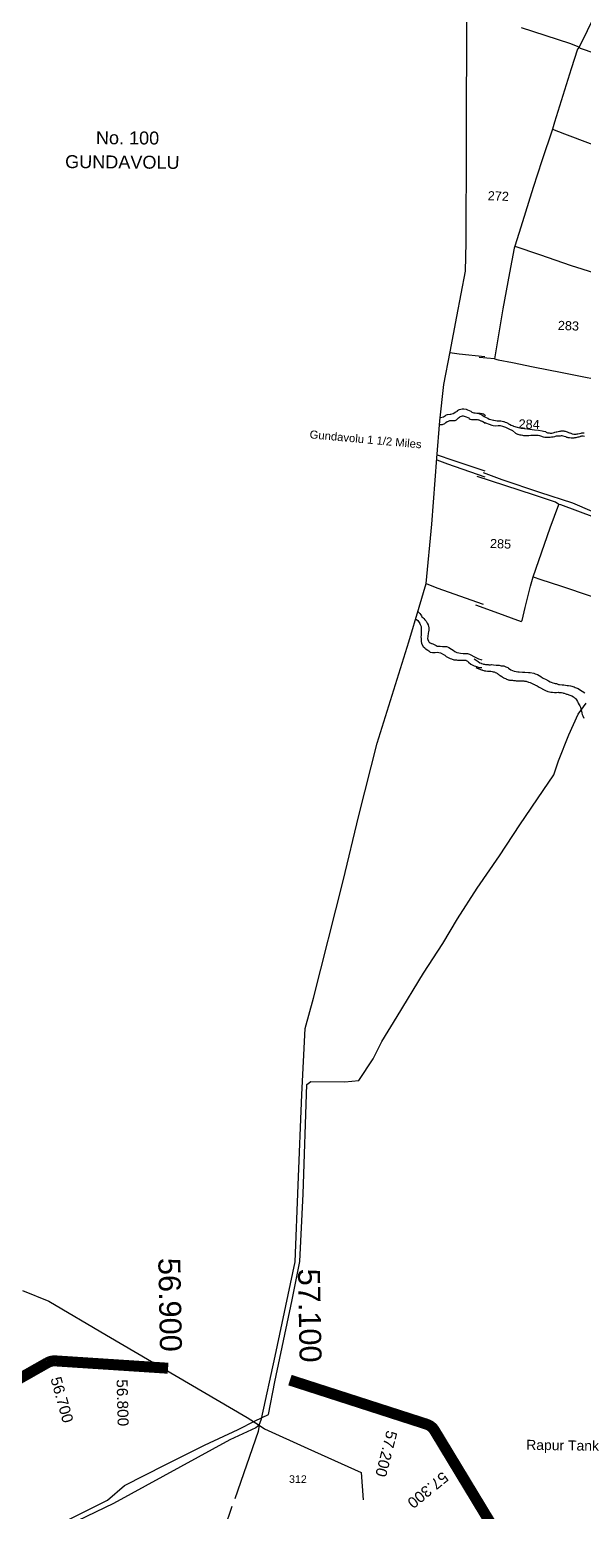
# Model space of a CAD drawing. Header units: inches. Extents: x 341797 to 347342, y 1572885 to 1580736.
# Drawn here: x 343851 to 344606, y 1577464 to 1579486 of the extents above; entities that cross this region are included whole.
import ezdxf

# ---------------------------------------------------------------- set-up
doc = ezdxf.new("R2010")
doc.units = ezdxf.units.IN
doc.header["$MEASUREMENT"] = 0
for name, color, linetype in [('BLOCK', 7, 'Continuous'), ('PLAT NOS', 6, 'Continuous'), ('PLATS', 6, 'Continuous'), ('ROADS', 2, 'Continuous'), ('STREAM', 4, 'Continuous'), ('STREAMS', 131, 'Continuous'), ('VB', 5, 'Continuous')]:
    doc.layers.add(name, color=color, linetype=linetype)
doc.layers.add('ROAD', color=1, linetype='Continuous', lineweight=25)
doc.styles.get("Standard").update_dxf_attribs({"font": 'arial.ttf'})

msp = doc.modelspace()

# ---------------------------------------------------------------- linework, layer by layer
at = {"layer": 'BLOCK', "color": 1, "const_width": 15}
for points in [[(344039.4, 1577659.6), (343886, 1577669.6, 0.146314), (343874.8, 1577667.1), (343633.4, 1577530.2, -0.012349), (343632.6, 1577529.8), (343491, 1577458.5, -0.282119), (343470.1, 1577460.3), (343288.4, 1577593.8, 0.134415), (343278.6, 1577597.5), (343196.7, 1577605.7)], [(345476.4, 1577471.1), (345249.2, 1577418.5, 0.056199), (345245, 1577417), (345101.4, 1577347.3), (345011.9, 1577303.8, 0.012386), (345011, 1577303.4), (344869, 1577225.6, -0.029836), (344866.9, 1577224.6), (344679.8, 1577149.3, -0.367548), (344655.2, 1577157.5), (344402.9, 1577574.6, 0.180623), (344391.9, 1577583.3), (344205.6, 1577643.4)]]:
    msp.add_lwpolyline(points, format="xyb", dxfattribs=at)
at = {"layer": 'BLOCK', "color": 2}
for p in [(343876.3, 1577667.8), (343975.8, 1577663.7), (344271, 1577622.3), (344366.2, 1577591.6), (344433.3, 1577524.4)]:
    msp.add_point(p, dxfattribs=at)
at = {"layer": 'PLATS', "color": 0}
for p, q in [((344638.3, 1579539.5), (344600, 1579461.9)), ((344587.6, 1579466.6), (344521.6, 1579487.9)), ((344600, 1579461.9), (344587.6, 1579466.6)), ((344598, 1579459.1), (344589.2, 1579432)), ((344600, 1579461.9), (344598, 1579459.1)), ((344600, 1579461.9), (344601.3, 1579460.3)), ((344601.3, 1579460.3), (344640.3, 1579447.2)), ((344589.2, 1579432), (344566.7, 1579359.3)), ((344563.7, 1579349.9), (344549.2, 1579306.6)), ((344566.7, 1579359.3), (344563.7, 1579349.9)), ((344563.7, 1579349.9), (344580.2, 1579343.5)), ((344580.2, 1579343.5), (344745.6, 1579281)), ((344549.2, 1579306.6), (344537.3, 1579270.2)), ((344537.3, 1579270.2), (344520.7, 1579216.2)), ((344520.7, 1579216.2), (344512.6, 1579190.1)), ((344511.4, 1579187.5), (344505.1, 1579154)), ((344512.6, 1579190.1), (344511.4, 1579187.5)), ((344512.6, 1579190.1), (344546, 1579179)), ((344546, 1579179), (344589.3, 1579164)), ((344589.3, 1579164), (344665.2, 1579139.7)), ((344505.1, 1579154), (344496.2, 1579104.8)), ((344496.2, 1579104.8), (344484.7, 1579036.4)), ((344484.7, 1579036.4), (344463.7, 1579038.3)), ((344484.7, 1579036.4), (344489.7, 1579035.3)), ((344489.7, 1579035.3), (344509.2, 1579031.4)), ((344509.2, 1579031.4), (344537.4, 1579025.7)), ((344537.4, 1579025.7), (344576.9, 1579018)), ((344576.9, 1579018), (344663.1, 1579000.6)), ((344537.9, 1578850.9), (344461.2, 1578876.1)), ((344567.9, 1578840.9), (344537.9, 1578850.9)), ((344560.4, 1578806.2), (344572.6, 1578838)), ((344572.6, 1578838), (344567.9, 1578840.9)), ((344575.2, 1578837.2), (344572.6, 1578838)), ((344621.7, 1578820.3), (344575.2, 1578837.2)), ((344537.2, 1578739.4), (344560.4, 1578806.2)), ((344533.6, 1578726.4), (344537.2, 1578739.4)), ((344537.2, 1578739.4), (344548, 1578735.7)), ((344548, 1578735.7), (344574.5, 1578727)), ((344526.7, 1578697.4), (344533.6, 1578726.4)), ((344574.5, 1578727), (344616.5, 1578712.7)), ((344458.7, 1578701), (344484.9, 1578691.4)), ((344522.4, 1578679.6), (344526.7, 1578697.4)), ((344484.9, 1578691.4), (344521.1, 1578678.4)), ((344521.1, 1578678.4), (344522.4, 1578679.6)), ((344159, 1577578.3), (344123.5, 1577561.7)), ((344162.2, 1577573.2), (344130.4, 1577481.5)), ((344123.5, 1577561.7), (343964.9, 1577475.2)), ((343964.9, 1577475.2), (343867.5, 1577428.1)), ((344116.4, 1577440.5), (344126.8, 1577471.4))]:
    msp.add_line(p, q, dxfattribs=at)
at = {"layer": 'PLATS'}
for p, q in [((344423.9, 1579045.4), (344436.5, 1579043.6)), ((344436.5, 1579043.6), (344471.7, 1579039.8)), ((344406, 1578899), (344420.5, 1578893.4)), ((344420.5, 1578893.4), (344471.3, 1578875.7)), ((344391.4, 1578730.3), (344405.8, 1578724.2)), ((344405.8, 1578724.2), (344469.2, 1578701.8)), ((344163.7, 1577581.8), (344159, 1577578.3)), ((344163.7, 1577581.8), (344162.2, 1577573.2)), ((344163.7, 1577581.8), (344170.7, 1577577.1)), ((344170.7, 1577577.1), (344230, 1577550)), ((344230, 1577550), (344303, 1577517.3)), ((344303, 1577517.3), (344305.7, 1577480.1))]:
    msp.add_line(p, q, dxfattribs=at)
at = {"layer": 'ROAD', "color": 1}
for p, q in [((344406.6, 1578905.8), (344428, 1578898.5)), ((344428, 1578898.5), (344471.5, 1578884)), ((344434, 1578272.8), (344460.8, 1578314.7)), ((344414.1, 1578239.2), (344434, 1578272.8)), ((344388, 1578198.5), (344414.1, 1578239.2)), ((344351.8, 1578139.4), (344388, 1578198.5)), ((344331.1, 1578105.2), (344351.8, 1578139.4)), ((344319, 1578081.8), (344331.1, 1578105.2)), ((344299.4, 1578052.3), (344319, 1578081.8)), ((344228.6, 1578046.6), (344234, 1578050.7)), ((344234, 1578050.7), (344280.4, 1578050.4)), ((344280.4, 1578050.4), (344299.4, 1578052.3)), ((344223.6, 1577897.7), (344228.6, 1578046.6)), ((344219.2, 1577805.4), (344223.6, 1577897.7)), ((344208.7, 1577753.1), (344219.2, 1577805.4)), ((344185.2, 1577641.2), (344208.7, 1577753.1)), ((344176.6, 1577596.5), (344185.2, 1577641.2)), ((344134.8, 1577576.1), (344158.2, 1577587.9)), ((344158.2, 1577587.9), (344176.6, 1577596.5)), ((344089.1, 1577554.6), (344134.8, 1577576.1)), ((344035.3, 1577527.6), (344089.1, 1577554.6)), ((343980, 1577499.8), (344035.3, 1577527.6)), ((343956.9, 1577479.6), (343980, 1577499.8))]:
    msp.add_line(p, q, dxfattribs=at)
at = {"layer": 'ROADS', "color": 1}
for p, q in [((344469, 1578881.3), (344494.7, 1578871.9)), ((344494.7, 1578871.9), (344546.1, 1578854.8)), ((344546.1, 1578854.8), (344590.9, 1578840)), ((344590.9, 1578840), (344617.4, 1578828.9)), ((344598.7, 1578552), (344609.6, 1578566.7)), ((344586, 1578523.8), (344598.7, 1578552)), ((344572, 1578488.2), (344586, 1578523.8)), ((344565.4, 1578468.9), (344572, 1578488.2)), ((344551.2, 1578447.5), (344565.4, 1578468.9)), ((344519.1, 1578400.8), (344551.2, 1578447.5)), ((344491.4, 1578358.7), (344519.1, 1578400.8)), ((344460.8, 1578314.7), (344491.4, 1578358.7)), ((343860.3, 1577431.6), (343956.9, 1577479.6))]:
    msp.add_line(p, q, dxfattribs=at)
at = {"layer": 'STREAM'}
for p, q in [((344415.2, 1578957.3), (344417.7, 1578959.1)), ((344417.7, 1578959.1), (344418.5, 1578959.8)), ((344418.5, 1578959.8), (344419.3, 1578960.3)), ((344419.3, 1578960.3), (344420.4, 1578960.7)), ((344420.4, 1578960.7), (344424.1, 1578961)), ((344424.1, 1578961), (344425.3, 1578961.1)), ((344425.3, 1578961.1), (344428.4, 1578961.8)), ((344428.4, 1578961.8), (344431.9, 1578964.1)), ((344431.9, 1578964.1), (344434, 1578965.3)), ((344434, 1578965.3), (344434.4, 1578966.2)), ((344434.4, 1578966.2), (344435.5, 1578966.9)), ((344435.5, 1578966.9), (344437.1, 1578967.5)), ((344437.1, 1578967.5), (344440.6, 1578968.3)), ((344437.4, 1578957.6), (344438.4, 1578958.1)), ((344438.4, 1578958.1), (344441.1, 1578958.6)), ((344440.6, 1578968.3), (344442.9, 1578968.4)), ((344441.1, 1578958.6), (344441.7, 1578958.8)), ((344441.7, 1578958.8), (344445.9, 1578957.4)), ((344442.9, 1578968.4), (344445.9, 1578967.7)), ((344445.9, 1578967.7), (344447.8, 1578967.2)), ((344447.8, 1578967.2), (344450, 1578966)), ((344450, 1578966), (344452.4, 1578965.4)), ((344452.4, 1578965.4), (344453.6, 1578963.9)), ((344453.6, 1578963.9), (344456.6, 1578963.1)), ((344456.6, 1578963.1), (344458.4, 1578962.7)), ((344458.4, 1578962.7), (344460.4, 1578962.5)), ((344460.4, 1578962.5), (344463.3, 1578962.5)), ((344463.3, 1578962.5), (344465.3, 1578962.4)), ((344465.3, 1578962.4), (344468, 1578961.9)), ((344468, 1578961.9), (344469.8, 1578961.6)), ((344469.8, 1578961.6), (344471.1, 1578960.8)), ((344471.1, 1578960.8), (344472.1, 1578959)), ((344409.9, 1578946.8), (344411.4, 1578946.8)), ((344410.8, 1578956.5), (344415.2, 1578957.3)), ((344411.4, 1578946.8), (344413.8, 1578947)), ((344413.8, 1578947), (344414.6, 1578947.3)), ((344414.6, 1578947.3), (344415.8, 1578947.7)), ((344415.8, 1578947.7), (344416.9, 1578948.5)), ((344416.9, 1578948.5), (344418.4, 1578949.6)), ((344418.4, 1578949.6), (344420.2, 1578951)), ((344420.2, 1578951), (344421.8, 1578951.6)), ((344421.8, 1578951.6), (344422.8, 1578952.1)), ((344422.8, 1578952.1), (344423.8, 1578952.5)), ((344423.8, 1578952.5), (344425.4, 1578952.6)), ((344425.4, 1578952.6), (344427.4, 1578952.6)), ((344427.4, 1578952.6), (344430.4, 1578952.4)), ((344430.4, 1578952.4), (344431.2, 1578952.4)), ((344431.2, 1578952.4), (344431.9, 1578952.7)), ((344431.9, 1578952.7), (344432.9, 1578953.4)), ((344432.9, 1578953.4), (344433.5, 1578953.8)), ((344433.5, 1578953.8), (344435.4, 1578955.9)), ((344435.4, 1578955.9), (344436.8, 1578956.9)), ((344436.8, 1578956.9), (344437.4, 1578957.6)), ((344445.9, 1578957.4), (344448.4, 1578956.6)), ((344448.4, 1578956.6), (344449.6, 1578955.9)), ((344449.6, 1578955.9), (344450.2, 1578955.2)), ((344450.2, 1578955.2), (344451.4, 1578954.3)), ((344451.4, 1578954.3), (344453.1, 1578953.6)), ((344453.1, 1578953.6), (344455.4, 1578953.6)), ((344455.4, 1578953.6), (344457, 1578953.9)), ((344457, 1578953.9), (344458.4, 1578953.8)), ((344458.4, 1578953.8), (344461.3, 1578953.6)), ((344461.3, 1578953.6), (344463.4, 1578953.4)), ((344463.4, 1578953.4), (344464.4, 1578953)), ((344464.4, 1578953), (344466.4, 1578952.1)), ((344466.4, 1578952.1), (344467.7, 1578951.4)), ((344467.7, 1578951.4), (344468.6, 1578951)), ((344468.6, 1578951), (344470.9, 1578949.6)), ((344470.9, 1578949.6), (344471.9, 1578948.5)), ((344377, 1578681.8), (344380, 1578679.5)), ((344379.9, 1578691.7), (344382.8, 1578689)), ((344380, 1578679.5), (344381.2, 1578678.3)), ((344381.2, 1578678.3), (344382.1, 1578677)), ((344382.1, 1578677), (344382.6, 1578675.7)), ((344382.6, 1578675.7), (344383.4, 1578674.2)), ((344382.8, 1578689), (344384, 1578687.4)), ((344384, 1578687.4), (344384.9, 1578685.9)), ((344384.9, 1578685.9), (344385.7, 1578684.7)), ((344385.7, 1578684.7), (344387.1, 1578683.6)), ((344387.1, 1578683.6), (344388.2, 1578682.5)), ((344388.2, 1578682.5), (344389.6, 1578680.4)), ((344389.6, 1578680.4), (344391.5, 1578678.6)), ((344391.5, 1578678.6), (344392.4, 1578677)), ((344392.4, 1578677), (344392.7, 1578676.2)), ((344392.7, 1578676.2), (344394, 1578673.9)), ((344383.4, 1578674.2), (344384.4, 1578671.3)), ((344384.5, 1578659.2), (344384.3, 1578657.3)), ((344384.3, 1578657.3), (344384.4, 1578655.2)), ((344384.4, 1578671.3), (344384.7, 1578668.7)), ((344384.4, 1578655.2), (344384.7, 1578651)), ((344384.8, 1578667), (344384.5, 1578661.6)), ((344384.5, 1578661.6), (344384.5, 1578659.2)), ((344384.7, 1578668.7), (344384.8, 1578667)), ((344393.5, 1578657.8), (344393.3, 1578655.2)), ((344393.3, 1578655.2), (344393.8, 1578653.5)), ((344394.2, 1578662.2), (344393.5, 1578657.8)), ((344394, 1578673.9), (344395.1, 1578669.5)), ((344394.6, 1578664.3), (344394.2, 1578662.2)), ((344394.9, 1578666.4), (344394.6, 1578664.3)), ((344395.1, 1578669.5), (344394.9, 1578666.4)), ((344384.7, 1578651), (344385, 1578648.7)), ((344385, 1578648.7), (344385.7, 1578647.2)), ((344385.7, 1578647.2), (344387.5, 1578644.1)), ((344387.5, 1578644.1), (344389.6, 1578642.3)), ((344389.6, 1578642.3), (344390.2, 1578641.6)), ((344390.2, 1578641.6), (344391.1, 1578640.8)), ((344391.1, 1578640.8), (344392.9, 1578639.7)), ((344392.9, 1578639.7), (344393.6, 1578639.1)), ((344393.6, 1578639.1), (344395, 1578638.4)), ((344393.8, 1578653.5), (344394.6, 1578651.5)), ((344394.6, 1578651.5), (344395.3, 1578650.5)), ((344395, 1578638.4), (344397, 1578636.5)), ((344395.3, 1578650.5), (344396.5, 1578649.3)), ((344396.5, 1578649.3), (344396.8, 1578649.2)), ((344396.8, 1578649.2), (344398, 1578648.8)), ((344397, 1578636.5), (344397.5, 1578636.3)), ((344397.5, 1578636.3), (344400.1, 1578635.9)), ((344398, 1578648.8), (344398.7, 1578648.4)), ((344398.7, 1578648.4), (344399.4, 1578648.1)), ((344399.4, 1578648.1), (344400.4, 1578647.6)), ((344400.1, 1578635.9), (344402.1, 1578635.9)), ((344400.4, 1578647.6), (344401.5, 1578647.2)), ((344401.5, 1578647.2), (344402.3, 1578646.8)), ((344402.1, 1578635.9), (344403.7, 1578636)), ((344402.3, 1578646.8), (344405, 1578645.4)), ((344403.7, 1578636), (344406.5, 1578636.2)), ((344405, 1578645.4), (344406.4, 1578644.8)), ((344406.4, 1578644.8), (344408.8, 1578644.7)), ((344406.5, 1578636.2), (344408.7, 1578636.1)), ((344408.7, 1578636.1), (344411.2, 1578635.6)), ((344408.8, 1578644.7), (344410.5, 1578644.6)), ((344410.5, 1578644.6), (344413.5, 1578644.2)), ((344411.2, 1578635.6), (344412.1, 1578635.2)), ((344412.1, 1578635.2), (344415.2, 1578633.4)), ((344413.5, 1578644.2), (344419.1, 1578644.1)), ((344419.1, 1578644.1), (344420.4, 1578643.6)), ((344420.4, 1578643.6), (344422.4, 1578642.9)), ((344422.4, 1578642.9), (344425.8, 1578640.4)), ((344425.8, 1578640.4), (344428.2, 1578639.1)), ((344428.2, 1578639.1), (344430.6, 1578637.3)), ((344430.6, 1578637.3), (344433.5, 1578635.9)), ((344433.5, 1578635.9), (344436, 1578635.5)), ((344436, 1578635.5), (344438.3, 1578635.2)), ((344438.3, 1578635.2), (344442, 1578634.8)), ((344442, 1578634.8), (344445.6, 1578634.7)), ((344415.2, 1578633.4), (344416.9, 1578632.1)), ((344416.9, 1578632.1), (344418.7, 1578630.7)), ((344418.7, 1578630.7), (344420.7, 1578629.4)), ((344420.7, 1578629.4), (344424.2, 1578627.6)), ((344424.2, 1578627.6), (344426.2, 1578627.1)), ((344426.2, 1578627.1), (344429, 1578626.1)), ((344429, 1578626.1), (344432.7, 1578625.8)), ((344432.7, 1578625.8), (344434.3, 1578625.6)), ((344434.3, 1578625.6), (344436.3, 1578625.5)), ((344436.3, 1578625.5), (344438.6, 1578625.5)), ((344438.6, 1578625.5), (344439.9, 1578625.5)), ((344439.9, 1578625.5), (344442.9, 1578625.5)), ((344442.9, 1578625.5), (344445.4, 1578625.4)), ((344445.4, 1578625.4), (344445.8, 1578625.1)), ((344445.6, 1578634.7), (344447.8, 1578634.5)), ((344445.8, 1578625.1), (344446.8, 1578624.5)), ((344446.8, 1578624.5), (344447.7, 1578624)), ((344447.7, 1578624), (344449.4, 1578622.7)), ((344447.8, 1578634.5), (344449, 1578634.1)), ((344449, 1578634.1), (344450.4, 1578633.6)), ((344449.4, 1578622.7), (344452.6, 1578620.2)), ((344450.4, 1578633.6), (344452.2, 1578632.6)), ((344452.2, 1578632.6), (344456.5, 1578630.5)), ((344452.6, 1578620.2), (344454.2, 1578619.2)), ((344454.2, 1578619.2), (344456, 1578618.2)), ((344456, 1578618.2), (344457, 1578617.8)), ((344456.5, 1578630.5), (344461, 1578628.2)), ((344457, 1578617.8), (344458.7, 1578617.1)), ((344458.7, 1578617.1), (344461.3, 1578616.4)), ((344461, 1578628.2), (344463, 1578627.2)), ((344461.3, 1578616.4), (344463.4, 1578615.7)), ((344463, 1578627.2), (344465.8, 1578626.3)), ((344463.4, 1578615.7), (344466, 1578615.5)), ((344465.8, 1578626.3), (344467.4, 1578626)), ((344466, 1578615.5), (344467.2, 1578615.6))]:
    msp.add_line(p, q, dxfattribs=at)
at = {"layer": 'STREAMS'}
for p, q in [((344463.5, 1578962.2), (344467.5, 1578960)), ((344467.5, 1578960), (344468.8, 1578959.1)), ((344468.8, 1578959.1), (344470.7, 1578958.1)), ((344470.7, 1578958.1), (344473.2, 1578956.7)), ((344462, 1578953.7), (344464.9, 1578952.5)), ((344464.9, 1578952.5), (344465.9, 1578952.2)), ((344465.9, 1578952.2), (344467.5, 1578951.4)), ((344467.5, 1578951.4), (344471, 1578949.9)), ((344471, 1578949.9), (344473.7, 1578948.7)), ((344473.2, 1578956.7), (344475.6, 1578955.5)), ((344473.7, 1578948.7), (344475.8, 1578948)), ((344475.6, 1578955.5), (344477.6, 1578954.4)), ((344475.8, 1578948), (344478.6, 1578946.8)), ((344477.6, 1578954.4), (344479.7, 1578953.8)), ((344478.6, 1578946.8), (344479.5, 1578946.5)), ((344479.5, 1578946.5), (344481.1, 1578946)), ((344479.7, 1578953.8), (344481.4, 1578953.3)), ((344481.1, 1578946), (344482.9, 1578945.6)), ((344481.4, 1578953.3), (344483.1, 1578952.8)), ((344482.9, 1578945.6), (344486.6, 1578945.3)), ((344483.1, 1578952.8), (344483.7, 1578952.7)), ((344483.7, 1578952.7), (344485.8, 1578952.3)), ((344485.8, 1578952.3), (344488.2, 1578952.1)), ((344486.6, 1578945.3), (344489.8, 1578945.5)), ((344488.2, 1578952.1), (344489.3, 1578952.2)), ((344489.3, 1578952.2), (344491.4, 1578952.2)), ((344489.8, 1578945.5), (344492.6, 1578945.4)), ((344491.4, 1578952.2), (344492.1, 1578952.1)), ((344492.1, 1578952.1), (344493.4, 1578951.8)), ((344492.6, 1578945.4), (344495.5, 1578944.7)), ((344493.4, 1578951.8), (344496.8, 1578951.2)), ((344495.5, 1578944.7), (344499.7, 1578943.2)), ((344496.8, 1578951.2), (344497.2, 1578950.9)), ((344497.2, 1578950.9), (344499, 1578950.3)), ((344499, 1578950.3), (344501, 1578949.5)), ((344499.7, 1578943.2), (344504.3, 1578941.2)), ((344501, 1578949.5), (344502.8, 1578948.6)), ((344502.8, 1578948.6), (344503.7, 1578948)), ((344503.7, 1578948), (344505.2, 1578947.3)), ((344504.3, 1578941.2), (344509.4, 1578938.6)), ((344505.2, 1578947.3), (344507.5, 1578945.9)), ((344507.5, 1578945.9), (344510.1, 1578945.1)), ((344509.4, 1578938.6), (344513.3, 1578935.3)), ((344510.1, 1578945.1), (344510.8, 1578944.7)), ((344510.8, 1578944.7), (344515.4, 1578943.2)), ((344515.4, 1578943.2), (344520.9, 1578942.1)), ((344520.9, 1578942.1), (344529.7, 1578941.1)), ((344529.7, 1578941.1), (344539.1, 1578939.8)), ((344539.1, 1578939.8), (344544.9, 1578939.2)), ((344544.9, 1578939.2), (344549.6, 1578938.5)), ((344549.6, 1578938.5), (344551.6, 1578938)), ((344551.6, 1578938), (344554.3, 1578937.3)), ((344571.4, 1578937.6), (344573.2, 1578938.1)), ((344573.2, 1578938.1), (344574.5, 1578938.1)), ((344574.5, 1578938.1), (344575.8, 1578938.3)), ((344575.8, 1578938.3), (344577.5, 1578938.5)), ((344577.5, 1578938.5), (344579.4, 1578938.4)), ((344579.4, 1578938.4), (344580.3, 1578938.1)), ((344580.3, 1578938.1), (344581, 1578937.8)), ((344513.3, 1578935.3), (344515.9, 1578933.8)), ((344515.9, 1578933.8), (344516.7, 1578933.6)), ((344516.7, 1578933.6), (344519.3, 1578933)), ((344519.3, 1578933), (344520.9, 1578932.7)), ((344520.9, 1578932.7), (344522.8, 1578932.3)), ((344522.8, 1578932.3), (344524.3, 1578932.2)), ((344524.3, 1578932.2), (344527, 1578931.8)), ((344527, 1578931.8), (344531.4, 1578931.9)), ((344531.4, 1578931.9), (344534.3, 1578932.4)), ((344534.3, 1578932.4), (344536.8, 1578932.6)), ((344536.8, 1578932.6), (344541.1, 1578932.5)), ((344541.1, 1578932.5), (344544.2, 1578932.3)), ((344544.2, 1578932.3), (344546, 1578931.8)), ((344546, 1578931.8), (344547.4, 1578931.4)), ((344547.4, 1578931.4), (344548.6, 1578930.9)), ((344548.6, 1578930.9), (344549.7, 1578930.6)), ((344549.7, 1578930.6), (344550.9, 1578930.1)), ((344550.9, 1578930.1), (344553.1, 1578929.8)), ((344553.1, 1578929.8), (344555.4, 1578929.6)), ((344554.3, 1578937.3), (344555, 1578936.7)), ((344555, 1578936.7), (344556, 1578936.2)), ((344555.4, 1578929.6), (344556.6, 1578929.6)), ((344556, 1578936.2), (344557, 1578935.8)), ((344556.6, 1578929.6), (344558.1, 1578929.5)), ((344557, 1578935.8), (344559.4, 1578935.4)), ((344558.1, 1578929.5), (344560.8, 1578929.9)), ((344559.4, 1578935.4), (344560.4, 1578935.2)), ((344560.4, 1578935.2), (344561.7, 1578935.2)), ((344560.8, 1578929.9), (344562.4, 1578930)), ((344561.7, 1578935.2), (344562.9, 1578935.2)), ((344562.4, 1578930), (344563.4, 1578930.2)), ((344562.9, 1578935.2), (344564.6, 1578935.7)), ((344563.4, 1578930.2), (344564.5, 1578930.3)), ((344564.5, 1578930.3), (344566.8, 1578930.6)), ((344564.6, 1578935.7), (344565.9, 1578936.2)), ((344565.9, 1578936.2), (344567.1, 1578936.6)), ((344566.8, 1578930.6), (344567.9, 1578931)), ((344567.1, 1578936.6), (344568.7, 1578937)), ((344567.9, 1578931), (344569.4, 1578931.6)), ((344568.7, 1578937), (344569.9, 1578937.2)), ((344569.4, 1578931.6), (344570.4, 1578931.6)), ((344569.9, 1578937.2), (344571.4, 1578937.6)), ((344570.4, 1578931.6), (344571.7, 1578931.6)), ((344571.7, 1578931.6), (344573.3, 1578931.5)), ((344573.3, 1578931.5), (344574.6, 1578931.6)), ((344574.6, 1578931.6), (344576.1, 1578931.9)), ((344576.1, 1578931.9), (344576.7, 1578931.8)), ((344576.7, 1578931.8), (344577.9, 1578931.7)), ((344577.9, 1578931.7), (344579.9, 1578931.1)), ((344579.9, 1578931.1), (344581.4, 1578930.6)), ((344581, 1578937.8), (344583.6, 1578936.9)), ((344581.4, 1578930.6), (344582.4, 1578930.3)), ((344582.4, 1578930.3), (344583.1, 1578929.9)), ((344583.1, 1578929.9), (344583.9, 1578929.5)), ((344583.6, 1578936.9), (344585.7, 1578936.1)), ((344583.9, 1578929.5), (344584.6, 1578929.3)), ((344584.6, 1578929.3), (344585.4, 1578929.2)), ((344585.4, 1578929.2), (344586.1, 1578929.2)), ((344585.7, 1578936.1), (344586.9, 1578935.7)), ((344586.1, 1578929.2), (344586.8, 1578929.2)), ((344586.8, 1578929.2), (344589.2, 1578928.9)), ((344586.9, 1578935.7), (344587.4, 1578935.4)), ((344587.4, 1578935.4), (344588.6, 1578935)), ((344588.6, 1578935), (344590.5, 1578934.4)), ((344589.2, 1578928.9), (344590.4, 1578928.8)), ((344590.4, 1578928.8), (344591.4, 1578928.8)), ((344590.5, 1578934.4), (344592.7, 1578933.8)), ((344591.4, 1578928.8), (344592.9, 1578928.7)), ((344592.7, 1578933.8), (344593.6, 1578933.7)), ((344592.9, 1578928.7), (344593.4, 1578928.9)), ((344593.4, 1578928.9), (344594.3, 1578929.1)), ((344593.6, 1578933.7), (344594, 1578933.7)), ((344594, 1578933.7), (344596.1, 1578933.9)), ((344594.3, 1578929.1), (344595.9, 1578929.3)), ((344595.9, 1578929.3), (344597.3, 1578929.7)), ((344596.1, 1578933.9), (344597.2, 1578934.1)), ((344597.2, 1578934.1), (344598.4, 1578934.4)), ((344597.3, 1578929.7), (344598.6, 1578930)), ((344598.4, 1578934.4), (344600.6, 1578934.8)), ((344598.6, 1578930), (344600, 1578930.2)), ((344600, 1578930.2), (344601.3, 1578930.5)), ((344600.6, 1578934.8), (344602.7, 1578935.3)), ((344601.3, 1578930.5), (344602.2, 1578930.9)), ((344602.2, 1578930.9), (344602.9, 1578931.2)), ((344602.7, 1578935.3), (344604, 1578935.5)), ((344602.9, 1578931.2), (344603.7, 1578931.4)), ((344603.7, 1578931.4), (344604.3, 1578931.5)), ((344604, 1578935.5), (344604.8, 1578935.6)), ((344604.3, 1578931.5), (344605.5, 1578931.3)), ((344604.8, 1578935.6), (344605.8, 1578935.7)), ((344605.5, 1578931.3), (344607.4, 1578931.1)), ((344605.8, 1578935.7), (344607.1, 1578935.8)), ((344456.9, 1578627.3), (344462.3, 1578623.9)), ((344459.3, 1578615.6), (344460.8, 1578614.8)), ((344460.8, 1578614.8), (344461.7, 1578614.4)), ((344462.3, 1578623.9), (344464.8, 1578622)), ((344464.8, 1578622), (344466.4, 1578621.2)), ((344466.4, 1578621.2), (344467, 1578620.9)), ((344467, 1578620.9), (344468.9, 1578620.4)), ((344468.9, 1578620.4), (344469.7, 1578620.1)), ((344469.7, 1578620.1), (344470.9, 1578620)), ((344470.9, 1578620), (344470.9, 1578620)), ((344470.9, 1578620), (344472.6, 1578619.7)), ((344472.6, 1578619.7), (344474.4, 1578619.4)), ((344474.4, 1578619.4), (344475.9, 1578619.4)), ((344475.9, 1578619.4), (344477, 1578619.3)), ((344477, 1578619.3), (344479.1, 1578619.2)), ((344479.1, 1578619.2), (344480.5, 1578619.4)), ((344480.5, 1578619.4), (344483.2, 1578619.1)), ((344483.2, 1578619.1), (344486.9, 1578618.8)), ((344486.9, 1578618.8), (344489, 1578618.7)), ((344489, 1578618.7), (344491, 1578618.5)), ((344491, 1578618.5), (344492.2, 1578618.3)), ((344492.2, 1578618.3), (344493.8, 1578617.9)), ((344493.8, 1578617.9), (344497.3, 1578617.8)), ((344497.3, 1578617.8), (344500.2, 1578616.6)), ((344500.2, 1578616.6), (344502.8, 1578615.4)), ((344502.8, 1578615.4), (344503.8, 1578614.7)), ((344503.8, 1578614.7), (344506.9, 1578612.5)), ((344461.7, 1578614.4), (344462.6, 1578614.2)), ((344462.6, 1578614.2), (344463.3, 1578613.5)), ((344463.3, 1578613.5), (344464.5, 1578613.3)), ((344464.5, 1578613.3), (344465.7, 1578612.6)), ((344465.7, 1578612.6), (344466.7, 1578612.5)), ((344466.7, 1578612.5), (344467.8, 1578612.1)), ((344467.8, 1578612.1), (344468.3, 1578611.9)), ((344468.3, 1578611.9), (344469.9, 1578611.3)), ((344469.9, 1578611.3), (344470.9, 1578611)), ((344470.9, 1578611), (344472.7, 1578610.8)), ((344472.7, 1578610.8), (344475.1, 1578610.5)), ((344475.1, 1578610.5), (344476.5, 1578610.5)), ((344476.5, 1578610.5), (344477.3, 1578610.4)), ((344477.3, 1578610.4), (344478.6, 1578610.4)), ((344478.6, 1578610.4), (344479.6, 1578610.4)), ((344479.6, 1578610.4), (344481.5, 1578610.1)), ((344481.5, 1578610.1), (344482.9, 1578609.7)), ((344482.9, 1578609.7), (344484, 1578609.6)), ((344484, 1578609.6), (344485.1, 1578609.2)), ((344485.1, 1578609.2), (344485.5, 1578608.8)), ((344485.5, 1578608.8), (344487.4, 1578608.4)), ((344487.4, 1578608.4), (344488.4, 1578607.5)), ((344488.4, 1578607.5), (344488.7, 1578607.2)), ((344488.7, 1578607.2), (344489.9, 1578606.1)), ((344489.9, 1578606.1), (344491, 1578605.4)), ((344491, 1578605.4), (344491.6, 1578605)), ((344491.6, 1578605), (344492.4, 1578604.5)), ((344492.4, 1578604.5), (344494.6, 1578603.2)), ((344494.6, 1578603.2), (344495.6, 1578602.5)), ((344495.6, 1578602.5), (344496.3, 1578602)), ((344496.3, 1578602), (344497.1, 1578601.6)), ((344497.1, 1578601.6), (344499.8, 1578600.5)), ((344499.8, 1578600.5), (344500.8, 1578599.9)), ((344500.8, 1578599.9), (344501.1, 1578599.7)), ((344501.1, 1578599.7), (344502.4, 1578599)), ((344502.4, 1578599), (344503.2, 1578598.6)), ((344503.2, 1578598.6), (344504, 1578598.5)), ((344504, 1578598.5), (344505.3, 1578598.3)), ((344505.3, 1578598.3), (344506.1, 1578598.1)), ((344506.1, 1578598.1), (344509.2, 1578598)), ((344506.9, 1578612.5), (344509.2, 1578611.2)), ((344509.2, 1578611.2), (344511.4, 1578610.5)), ((344509.2, 1578598), (344510.6, 1578597.9)), ((344510.6, 1578597.9), (344511.7, 1578597.8)), ((344511.4, 1578610.5), (344514.3, 1578609.9)), ((344511.7, 1578597.8), (344513, 1578597.6)), ((344513, 1578597.6), (344514.2, 1578597.4)), ((344514.2, 1578597.4), (344515, 1578597.4)), ((344514.3, 1578609.9), (344516.7, 1578609.6)), ((344515, 1578597.4), (344517.5, 1578597.3)), ((344516.7, 1578609.6), (344518.3, 1578609.4)), ((344517.5, 1578597.3), (344518.7, 1578597.4)), ((344518.3, 1578609.4), (344522.9, 1578609.2)), ((344518.7, 1578597.4), (344519.8, 1578597.4)), ((344519.8, 1578597.4), (344522.2, 1578597.2)), ((344522.2, 1578597.2), (344523.9, 1578597.2)), ((344522.9, 1578609.2), (344526.2, 1578609)), ((344523.9, 1578597.2), (344524.5, 1578597.1)), ((344524.5, 1578597.1), (344525.8, 1578597)), ((344525.8, 1578597), (344527.9, 1578596.7)), ((344526.2, 1578609), (344530.9, 1578608.8)), ((344527.9, 1578596.7), (344528.8, 1578596.4)), ((344528.8, 1578596.4), (344530.3, 1578596)), ((344530.3, 1578596), (344531.2, 1578595.7)), ((344530.9, 1578608.8), (344533.1, 1578608.8)), ((344531.2, 1578595.7), (344533.3, 1578594.9)), ((344533.1, 1578608.8), (344538.4, 1578607.7)), ((344533.3, 1578594.9), (344534.4, 1578594.5)), ((344534.4, 1578594.5), (344535.3, 1578594.3)), ((344535.3, 1578594.3), (344536.1, 1578593.8)), ((344538.4, 1578607.7), (344540.3, 1578606.9)), ((344540.3, 1578606.9), (344543.1, 1578605.9)), ((344543.1, 1578605.9), (344548, 1578603.1)), ((344548, 1578603.1), (344550.2, 1578601.5)), ((344550.2, 1578601.5), (344551.8, 1578600.6)), ((344551.8, 1578600.6), (344554.4, 1578599.4)), ((344554.4, 1578599.4), (344558.5, 1578597.1)), ((344558.5, 1578597.1), (344560.4, 1578596.1)), ((344560.4, 1578596.1), (344562, 1578595.6)), ((344562, 1578595.6), (344564.2, 1578594.8)), ((344564.2, 1578594.8), (344566.1, 1578594.1)), ((344536.1, 1578593.8), (344538, 1578592.9)), ((344538, 1578592.9), (344539, 1578592.4)), ((344539, 1578592.4), (344539.7, 1578592)), ((344539.7, 1578592), (344540.8, 1578591.6)), ((344540.8, 1578591.6), (344541.9, 1578591)), ((344541.9, 1578591), (344542.7, 1578590.4)), ((344542.7, 1578590.4), (344545.5, 1578588.8)), ((344545.5, 1578588.8), (344546.5, 1578588.2)), ((344546.5, 1578588.2), (344547.2, 1578587.6)), ((344547.2, 1578587.6), (344549.1, 1578586.8)), ((344549.1, 1578586.8), (344549.8, 1578586.4)), ((344549.8, 1578586.4), (344550.6, 1578585.9)), ((344550.6, 1578585.9), (344553.1, 1578584.5)), ((344553.1, 1578584.5), (344554.3, 1578583.9)), ((344554.3, 1578583.9), (344555.3, 1578583.5)), ((344555.3, 1578583.5), (344556.4, 1578583.2)), ((344556.4, 1578583.2), (344557.5, 1578582.8)), ((344557.5, 1578582.8), (344559.8, 1578582.4)), ((344559.8, 1578582.4), (344561.5, 1578582)), ((344561.5, 1578582), (344562.7, 1578581.7)), ((344562.7, 1578581.7), (344563.9, 1578581.7)), ((344563.9, 1578581.7), (344566.3, 1578581.6)), ((344566.1, 1578594.1), (344567.6, 1578593.8)), ((344566.3, 1578581.6), (344567.9, 1578581.6)), ((344567.6, 1578593.8), (344569.3, 1578593.6)), ((344567.9, 1578581.6), (344568.7, 1578581.6)), ((344568.7, 1578581.6), (344569.4, 1578581.6)), ((344569.3, 1578593.6), (344571.9, 1578592.5)), ((344569.4, 1578581.6), (344571.3, 1578581.7)), ((344571.3, 1578581.7), (344572.4, 1578581.6)), ((344571.9, 1578592.5), (344573.3, 1578592.4)), ((344572.4, 1578581.6), (344573.7, 1578581.5)), ((344573.3, 1578592.4), (344577, 1578592)), ((344573.7, 1578581.5), (344574.6, 1578581.5)), ((344574.6, 1578581.5), (344576.1, 1578581.3)), ((344576.1, 1578581.3), (344578.1, 1578580.9)), ((344577, 1578592), (344579.2, 1578591.7)), ((344578.1, 1578580.9), (344579, 1578580.7)), ((344579, 1578580.7), (344579.8, 1578580.4)), ((344579.2, 1578591.7), (344581.6, 1578591.4)), ((344579.8, 1578580.4), (344581.8, 1578579.6)), ((344581.6, 1578591.4), (344583.9, 1578591)), ((344581.8, 1578579.6), (344582.9, 1578579.2)), ((344582.9, 1578579.2), (344584, 1578578.9)), ((344583.9, 1578591), (344585.8, 1578590.9)), ((344584, 1578578.9), (344587.3, 1578577.8)), ((344585.8, 1578590.9), (344588.5, 1578590.5)), ((344587.3, 1578577.8), (344590.1, 1578576.7)), ((344588.5, 1578590.5), (344593.2, 1578589)), ((344590.1, 1578576.7), (344592.5, 1578575.7)), ((344592.5, 1578575.7), (344593.9, 1578574.2)), ((344593.2, 1578589), (344594.8, 1578588)), ((344593.9, 1578574.2), (344594.6, 1578573.6)), ((344594.8, 1578588), (344598.7, 1578586.8)), ((344598.7, 1578586.8), (344600.4, 1578585.7)), ((344600.4, 1578585.7), (344604.3, 1578583.3)), ((344604.3, 1578583.3), (344607.9, 1578580.9)), ((344594.6, 1578573.6), (344595.5, 1578572.6)), ((344595.5, 1578572.6), (344596.4, 1578571.4)), ((344596.4, 1578571.4), (344597.7, 1578569.2)), ((344597.7, 1578569.2), (344598.5, 1578568.3)), ((344598.5, 1578568.3), (344598.9, 1578567)), ((344598.9, 1578567), (344600, 1578564.7)), ((344600, 1578564.7), (344601.2, 1578563)), ((344601.2, 1578563), (344601.9, 1578561.3)), ((344601.9, 1578561.3), (344603.1, 1578557)), ((344603.1, 1578557), (344603.3, 1578556.4)), ((344603.3, 1578556.4), (344603.8, 1578553.2)), ((344603.8, 1578553.2), (344604.3, 1578551.6)), ((344604.3, 1578551.6), (344605.2, 1578549.7)), ((344605.2, 1578549.7), (344606.5, 1578546.3))]:
    msp.add_line(p, q, dxfattribs=at)
at = {"layer": 'VB', "color": 6}
for p, q in [((344446.3, 1579328.9), (344447.1, 1579513.8)), ((344446, 1579195.3), (344446.3, 1579328.9)), ((344444.9, 1579156.3), (344446, 1579195.3)), ((344433.3, 1579094.3), (344444.9, 1579156.3)), ((344424.1, 1579046.1), (344433.3, 1579094.3)), ((344415.4, 1579001.5), (344424.1, 1579046.1)), ((344410.3, 1578951.9), (344415.4, 1579001.5)), ((344406.2, 1578901), (344410.3, 1578951.9)), ((344399, 1578811.1), (344406.2, 1578901)), ((344391.4, 1578730.3), (344399, 1578811.1)), ((344381.7, 1578697.6), (344391.4, 1578730.3)), ((344367.8, 1578650.4), (344381.7, 1578697.6)), ((344324.5, 1578512.4), (344367.8, 1578650.4)), ((344299.8, 1578413.7), (344324.5, 1578512.4)), ((344278.2, 1578324.7), (344299.8, 1578413.7)), ((344237.8, 1578164.3), (344278.2, 1578324.7)), ((344226.2, 1578123.2), (344237.8, 1578164.3)), ((344221.9, 1578032.9), (344226.2, 1578123.2)), ((344216.9, 1577909.3), (344221.9, 1578032.9)), ((344212.9, 1577804.6), (344216.9, 1577909.3)), ((344185.3, 1577676.1), (344212.9, 1577804.6)), ((343840.8, 1577765.8), (343876.8, 1577751.2)), ((343876.8, 1577751.2), (343955.6, 1577704.6)), ((343955.6, 1577704.6), (344147.4, 1577592.3)), ((344166.6, 1577590.4), (344185.3, 1577676.1)), ((344147.4, 1577592.3), (344163.7, 1577581.8)), ((344163.7, 1577581.8), (344166.6, 1577590.4))]:
    msp.add_line(p, q, dxfattribs=at)

# ---------------------------------------------------------------- texts
at = {"layer": 'BLOCK', "color": 1}
for s, p in [('56.900', (344026, 1577809.9)), ('57.100', (344216.5, 1577795.2))]:
    msp.add_text(s, height=30, rotation=271.0814, dxfattribs=at).set_placement(p)
at = {"layer": 'BLOCK', "color": 0}
for s, rotation, p in [('56.700', 285.7566, (343878.8, 1577645.4)), ('56.800', 271.4496, (343969.1, 1577644.4)), ('57.200', 255.6152, (344337.8, 1577575.8)), ('57.300', 219.3406, (344413.9, 1577519.4))]:
    msp.add_text(s, height=15, rotation=rotation, dxfattribs=at).set_placement(p)
at = {"layer": 'PLAT NOS'}
for s, height, rotation, oblique, p in [('No. 100', 17.64, 359.5846, 360, (343940.9, 1579329.5)), ('GUNDAVOLU', 17.64, 359.5846, 0, (343898.9, 1579296.8)), ('Gundavolu 1 1/2 Miles', 11.022, 354.8207, 360, (344232.1, 1578928.2)), ('312', 10.43, 359.5846, 360, (344204.3, 1577503.2))]:
    msp.add_text(s, height=height, rotation=rotation, dxfattribs=dict(at, oblique=oblique)).set_placement(p)
at = {"layer": 'PLAT NOS', "color": 0}
for s, oblique, p in [('272', 0, (344475.3, 1579253)), ('283', 360, (344570.9, 1579076.1)), ('284', 360, (344517.3, 1578941.8)), ('285', 0, (344478.3, 1578778.6))]:
    msp.add_text(s, height=12.37, rotation=357.8812, dxfattribs=dict(at, oblique=oblique)).set_placement(p)
msp.add_text('Rapur Tank', height=13.61, rotation=359.1364, dxfattribs=at).set_placement((344527.8, 1577548.4))

doc.saveas('drawing.dxf')
